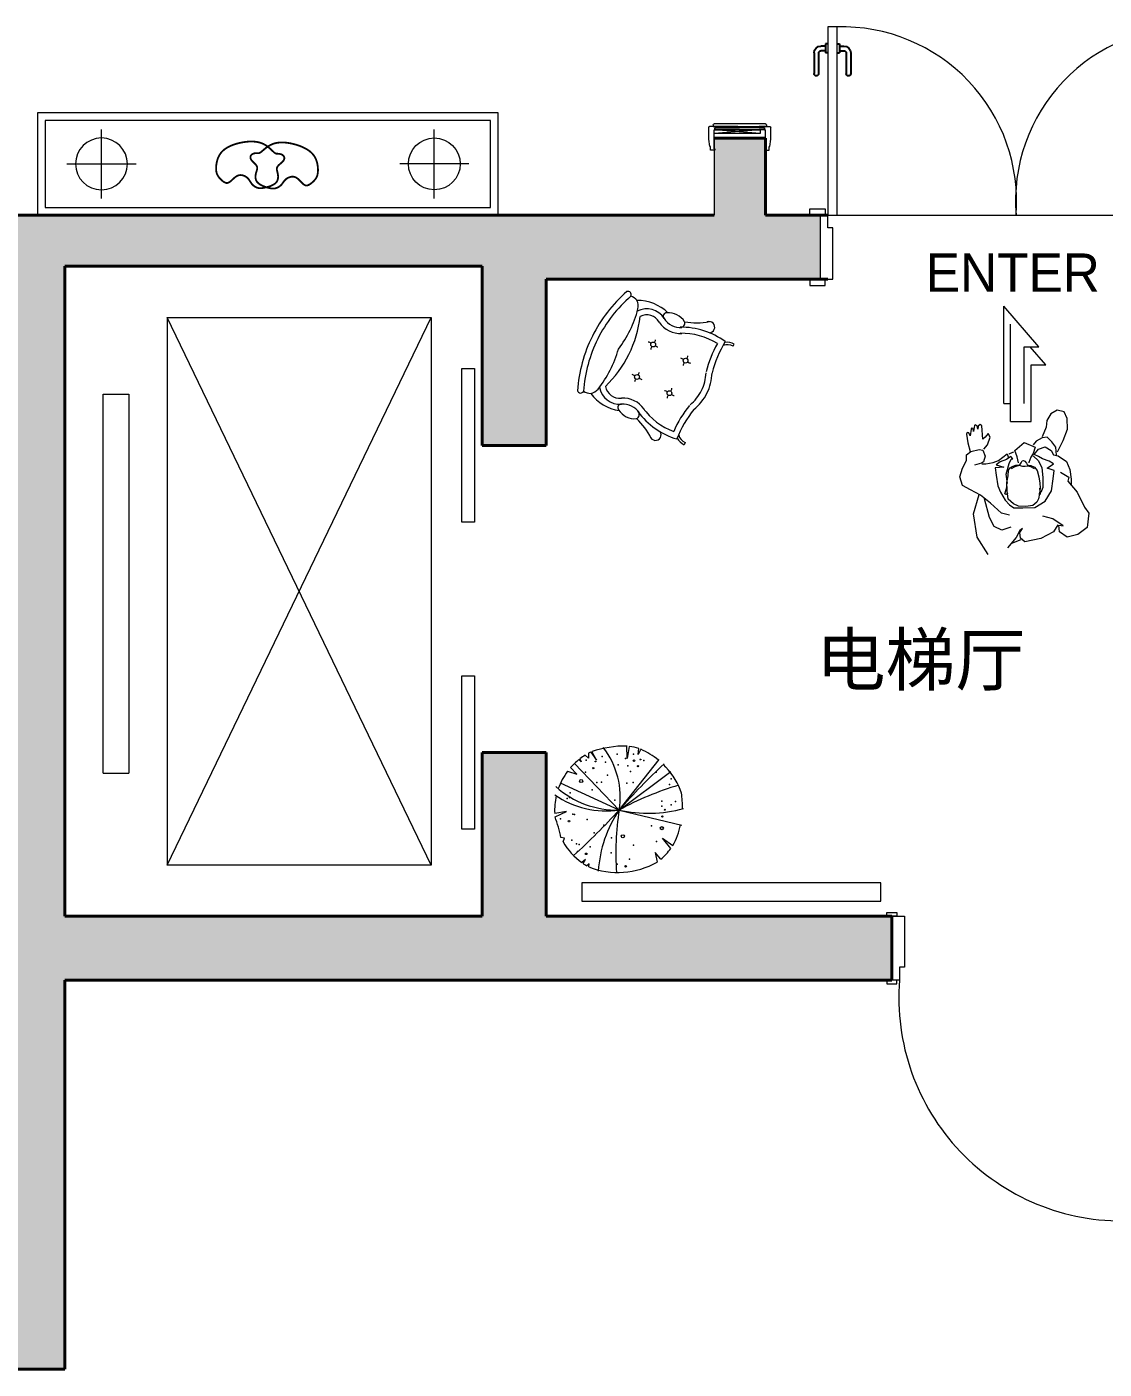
# Model space of a CAD drawing. Header units: millimetres. Extents: x -64529 to 3079702, y -28926 to 77119.
# Drawn here: x -27977 to -23769, y -25879 to -20634 of the extents above; entities that cross this region are included whole.
import ezdxf

# ---------------------------------------------------------------- set-up
doc = ezdxf.new("R2010")
doc.units = ezdxf.units.MM
doc.header["$LTSCALE"] = 10
for name, color, linetype, lineweight in [('1浅浅', 251, 'Continuous', 20), ('入户小人', 251, 'Continuous', 5), ('实创-家具', 1, 'Continuous', 5), ('平面', 45, 'Continuous', 5)]:
    doc.layers.add(name, color=color, linetype=linetype, lineweight=lineweight)
doc.layers.add('FF-FURN', color=51, linetype='Continuous')
doc.layers.add('家具内线', color=8, linetype='Continuous')
doc.styles.get("Standard").update_dxf_attribs({"font": ''})
doc.styles.add('宋体', font='', dxfattribs={"height": 2.5})
doc.styles.get('Standard').set_extended_font_data('SimSun')
doc.styles.get('宋体').set_extended_font_data('SimSun')

# ---------------------------------------------------------------- blocks, each defined once
blk = doc.blocks.new('rrewrtewt')
at = {"layer": '平面', "color": 251, "lineweight": 0}
for p, q in [((-1156061.2, 745749.2), (-1156081, 745767.5)), ((-1156061.2, 745778.9), (-1156061.2, 745749.2)), ((-1156048.1, 745785.7), (-1156014, 745737.3)), ((-1156014, 745737.3), (-1156041.3, 745788.9)), ((-1155834.5, 745748.4), (-1155838, 745823.6)), ((-1155823.1, 745819.3), (-1155834.5, 745748.4)), ((-1155770.5, 745771), (-1155766.1, 745805.7)), ((-1155755.6, 745802.2), (-1155770.5, 745771)), ((-1156184.4, 745673.1), (-1156129.5, 745656.2)), ((-1156129.5, 745656.2), (-1156166.8, 745694.8)), ((-1155882.2, 745446), (-1156144.8, 745717.9)), ((-1156105.4, 745729.1), (-1156117.8, 745741.6)), ((-1156112.2, 745746), (-1156105.4, 745729.1)), ((-1155882.2, 745446), (-1155648.3, 745742.9)), ((-1155882.2, 745446), (-1155579.3, 745672.2)), ((-1155882.2, 745446), (-1156225.7, 745603.8)), ((-1155517.6, 745545.6), (-1155523.7, 745565.8)), ((-1155517.6, 745545.6), (-1155517.6, 745545.6)), ((-1156191.5, 745438), (-1156259.7, 745425.8)), ((-1156258, 745405.6), (-1156191.5, 745438)), ((-1155882.2, 745446), (-1155514.7, 745357.7)), ((-1156202.1, 745281.4), (-1156223.6, 745283.8)), ((-1156211.1, 745259.7), (-1156202.1, 745281.4)), ((-1155578.5, 745221), (-1155627.9, 745281)), ((-1155627.9, 745281), (-1155567, 745237.3)), ((-1155638.6, 745157), (-1155670.2, 745197.1)), ((-1155670.2, 745197.1), (-1155659, 745140.9)), ((-1156078.6, 745156.4), (-1156100.5, 745137.4)), ((-1156093.6, 745132.6), (-1156078.6, 745156.4)), ((-1156058.8, 745130.8), (-1156072.4, 745119.3)), ((-1156060.2, 745112.5), (-1156058.8, 745130.8))]:
    blk.add_line(p, q, dxfattribs=at)
for centre, radius in [((-1156033.9, 745691.3), 3.9), ((-1156020.8, 745730.6), 2.76), ((-1155794.8, 745735.1), 4.6), ((-1155770.9, 745702.9), 3.9), ((-1155757.8, 745742.2), 2.76), ((-1156104.6, 745615.7), 9.2), ((-1155615.3, 745447.3), 2.76), ((-1156175.6, 745380.6), 4.6), ((-1155628.4, 745408), 3.9), ((-1155860.5, 745291.7), 9.2), ((-1155632.3, 745339.7), 9.2), ((-1156075.3, 745188.8), 4.6), ((-1155844.2, 745116.2), 4.6)]:
    blk.add_circle(centre, radius, dxfattribs=at)
for centre, radius, start, end in [((-1155882.2, 745446), 378, 121.72693, 127.47678), ((-1155882.2, 745446), 378, 116.02716, 118.25792), ((-1155840.9, 745187.4), 633.9, 89.71384, 108.42075), ((-1156345.9, 745523.2), 470.1, 350.54413, 37.95946), ((-1155882.2, 745446), 378, 72.11954, 81.00744), ((-1155932.8, 745396.4), 442.8, 50.60469, 66.41275), ((-1155882.2, 745446), 378, 143.07657, 160.66102), ((-1155882.2, 745446), 378, 128.5615, 138.83567), ((-1152767, 742682), 4164.6, 133.21672, 138.41891), ((-1155932.8, 745396.4), 442.8, 22.50201, 45.63515), ((-1154992.6, 743806.3), 1865.5, 106.85193, 118.48157), ((-1155882.2, 745446), 378, 167.34057, 183.06105), ((-1155959.1, 745965.9), 525.6, 235.23567, 278.41604), ((-1155896.2, 745976.7), 530.9, 227.78104, 271.51398), ((-1155993.8, 745463.9), 483.2, 358.66897, 9.73409), ((-1159194.6, 748481.7), 4493.1, 312.67422, 317.49589), ((-1155283.2, 745041.5), 722.8, 145.97146, 176.28868), ((-1154274.6, 745196.9), 1626.8, 171.19258, 184.12369), ((-1155710.4, 746221), 793.8, 257.49803, 285.04647), ((-1156961.2, 745141.3), 751.3, 10.93812, 20.60135), ((-1155993.8, 745463.9), 483.2, 332.02933, 347.51674), ((-1155882.2, 745446), 378, 209.52792, 234.71856), ((-1155882.2, 745446), 378, 310.12457, 323.46903), ((-1155882.2, 745446), 378, 235.99754, 239.78923), ((-1155889.1, 745544), 464.1, 248.3732, 299.72978)]:
    blk.add_arc(centre, radius, start, end, dxfattribs=at)
for p in [(-1155981.9, 745760.6), (-1155894.6, 745772.5), (-1155845.2, 745748.1), (-1155799, 745773.3), (-1156076.4, 745737.9), (-1155961.6, 745726.2), (-1155888.4, 745710), (-1155831.2, 745705.6), (-1155815.2, 745672.6), (-1155737.2, 745736), (-1156080, 745667.3), (-1156013, 745607.6), (-1155985.9, 745609.2), (-1155950.2, 745649.8), (-1155836.4, 745604.3), (-1155800.6, 745607.6), (-1155665.6, 745667.7), (-1155586.1, 745595.6), (-1155577.7, 745629.1), (-1156186.4, 745513.1), (-1156172.9, 745519.8), (-1156169.6, 745546.6), (-1156041.2, 745563.7), (-1155907.9, 745503.6), (-1155882.2, 745446), (-1155882.2, 745446), (-1155632.7, 745467.7), (-1155631.5, 745497.1), (-1155577.8, 745475.9), (-1155552.6, 745496.4), (-1156226, 745393.6), (-1156152.8, 745421.2), (-1156144.5, 745419.9), (-1156069.2, 745390), (-1155972.9, 745357.9), (-1156028.1, 745312.4), (-1155927.4, 745282.5), (-1155693.3, 745352.4), (-1156159.8, 745268.5), (-1156132.3, 745248.4), (-1156125.7, 745201.8), (-1156116, 745243.5), (-1156052.5, 745229.5), (-1155797.1, 745239.7), (-1155664, 745261.4), (-1155928.8, 745195.8), (-1155894.6, 745129.2), (-1155821.4, 745156.8)]:
    blk.add_point(p, dxfattribs=at)
blk = doc.blocks.new('fewfwfew')
at = {"layer": '家具内线'}
for p, q in [((708216.1, 17817.3), (708216.1, 17730.6)), ((708235.3, 17817.3), (708235.3, 17730.6)), ((708264.2, 17846.2), (708245, 17846.2)), ((708264.2, 17826.9), (708245, 17826.9)), ((708264.2, 17855.9), (708264.2, 17817.3)), ((708273.9, 17855.9), (708264.2, 17855.9)), ((708273.9, 17817.3), (708264.2, 17817.3)), ((708312.4, 17855.9), (708322, 17855.9)), ((708312.4, 17817.3), (708322, 17817.3)), ((708322, 17855.9), (708322, 17817.3)), ((708322, 17846.2), (708341.3, 17846.2)), ((708322, 17826.9), (708341.3, 17826.9)), ((708351, 17817.3), (708351, 17730.6)), ((708370.2, 17817.3), (708370.2, 17730.6))]:
    blk.add_line(p, q, dxfattribs=at)
for centre, radius, start, end in [((708245, 17817.3), 28.9, 90, 180), ((708245, 17817.3), 9.63, 90, 180), ((708341.3, 17817.3), 28.9, 0, 90), ((708341.3, 17817.3), 9.63, 0, 90), ((708225.7, 17730.6), 9.63, 180, 0), ((708360.6, 17730.6), 9.63, 180, 0)]:
    blk.add_arc(centre, radius, start, end, dxfattribs=at)
blk = doc.blocks.new('做成ACAD TuKuai0384')
at = {"layer": 'FF-FURN', "color": 251, "linetype": 'Continuous', "const_width": 7}
for points in [[(-6.5, 21.8), (-9.1, 29), (-11.1, 36.6), (-12.4, 44.5), (-13.2, 52.7), (-13.4, 61.3), (-13, 70.1), (-12.1, 79.1), (-10.8, 88.4), (-8.9, 97.9), (-6.6, 107.5), (-3.9, 117), (-0.8, 126.3), (2.7, 135.4), (6.5, 144.1), (10.6, 152.2), (15, 159.6), (19.6, 166.3), (24.5, 172.3), (29.6, 177.6), (34.9, 182.2), (40.4, 186.2), (46.2, 189.6), (52.3, 192.5), (58.6, 194.9), (65.1, 196.8), (71.7, 198.3), (78.4, 199.4), (85.1, 200.1), (91.6, 200.4), (97.8, 200.4), (103.6, 200), (109, 199.2), (113.9, 198.2), (118.3, 196.8), (122.2, 195.2), (125.9, 193.3), (129.2, 191.1), (132.4, 188.6), (135.4, 185.9), (138.4, 183), (141.4, 179.8), (144.4, 176.5), (147.1, 173.1), (149.6, 169.5), (151.7, 166), (153.4, 162.5), (154.5, 159), (154.9, 155.7), (154.6, 152.5), (153.6, 149.5), (152, 146.6), (149.9, 143.8), (147.5, 141), (144.8, 138.2), (141.9, 135.4), (138.8, 132.6), (135.8, 129.7), (132.9, 126.7), (130, 123.6), (127.5, 120.5), (125.2, 117.1), (123.2, 113.7), (121.7, 110.1), (120.7, 106.4), (120.3, 102.5), (120.4, 98.5), (121, 94.5), (122.1, 90.5), (123.5, 86.6), (125.3, 82.9), (127.3, 79.4), (129.6, 76.2), (132.1, 73.4), (134.8, 70.8), (137.5, 68.5), (140.3, 66.3), (143.1, 64.3), (145.9, 62.3), (148.6, 60.3), (151.1, 58.2), (153.4, 56), (155.6, 53.7), (157.6, 51.3), (159.4, 48.8), (160.9, 46.2), (162.4, 43.7), (163.6, 41.1), (164.6, 38.5), (165.5, 36), (166.2, 33.5), (166.6, 30.9), (166.9, 28.2), (167, 25.3), (166.8, 22.3), (166.5, 18.9), (165.9, 15.3), (165.1, 11.3), (164, 7), (162.8, 2.6), (161.4, -2), (159.8, -6.6), (158, -11.1), (156.2, -15.6), (154.2, -19.8), (152.1, -23.7), (149.9, -27.3), (147.5, -30.6), (145.1, -33.5), (142.4, -36.1), (139.6, -38.3), (136.6, -40.1), (133.5, -41.6), (130.1, -42.6), (126.5, -43.2), (122.9, -43.5), (119.1, -43.5), (115.4, -43.2), (111.6, -42.7), (107.9, -42), (104.4, -41.1), (100.9, -40), (97.6, -38.9), (94.4, -38), (91.3, -37.2), (88.2, -36.8), (85.1, -36.8), (82, -37.4), (78.9, -38.7), (75.7, -40.7), (72.5, -43.4), (69.2, -46.5), (66, -49.8), (62.7, -53.1), (59.4, -56.2), (56.2, -58.9), (53, -61.1), (49.9, -62.6), (46.9, -63.3), (44, -63.4), (41.3, -62.9), (38.7, -61.9), (36.5, -60.5), (34.4, -58.7), (32.7, -56.5), (31.3, -54.2), (30.2, -51.6), (29.4, -49), (28.9, -46.2), (28.5, -43.6), (28.3, -41), (28.2, -38.5), (28.2, -36.3), (28.3, -34.4), (28.4, -32.7), (28.3, -31), (28, -29.3), (27.3, -27.5), (26.2, -25.4), (24.7, -22.9), (22.4, -20), (19.6, -16.6), (16.1, -12.5), (12.3, -8), (8.3, -3), (4.2, 2.6), (0.3, 8.6), (-3.4, 15)], [(-7.6, -12.8), (-10.6, -19.8), (-13, -27.3), (-14.9, -35.1), (-16.1, -43.3), (-16.9, -51.8), (-17.1, -60.6), (-16.8, -69.7), (-16, -79), (-14.7, -88.6), (-13, -98.3), (-10.8, -108), (-8.3, -117.5), (-5.4, -126.8), (-2.1, -135.6), (1.5, -144), (5.4, -151.7), (9.6, -158.7), (14.1, -164.9), (18.8, -170.5), (23.8, -175.5), (29.1, -179.8), (34.7, -183.6), (40.6, -186.8), (46.7, -189.6), (53.1, -191.9), (59.6, -193.8), (66.2, -195.3), (72.8, -196.4), (79.3, -197.2), (85.5, -197.5), (91.4, -197.4), (96.8, -197), (101.7, -196.3), (106.2, -195.2), (110.2, -193.8), (114, -192.1), (117.4, -190.1), (120.7, -187.9), (124, -185.4), (127.1, -182.6), (130.3, -179.7), (133.4, -176.5), (136.4, -173.3), (139.1, -169.9), (141.5, -166.5), (143.3, -163.1), (144.6, -159.7), (145.2, -156.4), (145.1, -153.2), (144.3, -150.2), (142.9, -147.2), (141, -144.2), (138.8, -141.3), (136.2, -138.3), (133.5, -135.4), (130.6, -132.4), (127.8, -129.3), (125, -126.1), (122.4, -122.9), (120, -119.5), (117.9, -116.1), (116.2, -112.6), (114.9, -108.9), (114.2, -105.1), (114, -101.2), (114.4, -97.2), (115.2, -93.3), (116.5, -89.3), (118.2, -85.5), (120.2, -81.9), (122.4, -78.6), (124.9, -75.5), (127.6, -72.8), (130.4, -70.4), (133.3, -68.3), (136.2, -66.3), (139.2, -64.5), (142, -62.7), (144.8, -60.8), (147.5, -58.9), (149.9, -56.9), (152.2, -54.7), (154.4, -52.4), (156.3, -50), (158.1, -47.5), (159.6, -45.1), (161, -42.6), (162.2, -40.1), (163.2, -37.6), (164, -35.1), (164.7, -32.6), (165.1, -29.9), (165.4, -27), (165.4, -24), (165.3, -20.6), (164.9, -17), (164.3, -12.9), (163.5, -8.6), (162.6, -4.1), (161.4, 0.6), (160.1, 5.3), (158.7, 9.9), (157.1, 14.4), (155.4, 18.8), (153.5, 22.8), (151.5, 26.5), (149.4, 29.9), (147.1, 33), (144.6, 35.8), (142, 38.2), (139.1, 40.2), (136, 41.8), (132.7, 43), (129.2, 43.9), (125.6, 44.4), (121.9, 44.6), (118.1, 44.6), (114.3, 44.3), (110.6, 43.8), (107, 43.1), (103.5, 42.2), (100.1, 41.4), (96.8, 40.6), (93.7, 40), (90.5, 39.8), (87.5, 40), (84.4, 40.8), (81.4, 42.3), (78.3, 44.5), (75.3, 47.4), (72.2, 50.6), (69.2, 54.1), (66.1, 57.6), (63.1, 61), (60, 63.9), (57, 66.3), (53.9, 67.9), (51, 68.8), (48.1, 69.1), (45.3, 68.8), (42.8, 68), (40.4, 66.7), (38.3, 65), (36.4, 63), (34.9, 60.7), (33.6, 58.2), (32.7, 55.6), (31.9, 52.9), (31.4, 50.3), (31, 47.7), (30.8, 45.3), (30.7, 43.1), (30.6, 41.1), (30.6, 39.4), (30.4, 37.7), (30, 36.1), (29.2, 34.3), (28, 32.3), (26.3, 29.9), (23.9, 27.2), (20.8, 23.9), (17.1, 20.1), (13, 15.8), (8.7, 11), (4.3, 5.7), (0, 0), (-4, -6.2)]]:
    blk.add_lwpolyline(points, close=True, dxfattribs=at)
blk = doc.blocks.new('20180409.201236')
at = {"layer": '入户小人'}
for p, q in [((1727.5, 811.6), (1590.3, 971)), ((1590.3, 590.4), (1590.3, 971)), ((1727.5, 811.6), (1590.3, 971)), ((1590.3, 590.4), (1590.3, 971)), ((1616.9, 519.5), (1616.9, 900.2)), ((1616.9, 519.5), (1616.9, 900.2)), ((1670, 811.6), (1727.5, 811.6)), ((1670, 590.4), (1670, 811.6)), ((1670, 811.6), (1727.5, 811.6)), ((1670, 590.4), (1670, 811.6)), ((1754, 740.8), (1693.1, 811.6)), ((1754, 740.8), (1693.1, 811.6)), ((1696.5, 740.8), (1754, 740.8)), ((1696.5, 519.5), (1696.5, 740.8)), ((1696.5, 740.8), (1754, 740.8)), ((1696.5, 519.5), (1696.5, 740.8)), ((1590.3, 590.4), (1616.9, 590.4)), ((1590.3, 590.4), (1616.9, 590.4)), ((1773.7, 550), (1758.4, 523.9)), ((1773.7, 550), (1758.4, 523.9)), ((1798.1, 563.8), (1773.7, 550)), ((1798.1, 563.8), (1773.7, 550)), ((1825.7, 557.6), (1798.1, 563.8)), ((1825.7, 557.6), (1798.1, 563.8)), ((1837.9, 531.6), (1825.7, 557.6)), ((1837.9, 531.6), (1825.7, 557.6)), ((1839.5, 490.2), (1837.9, 531.6)), ((1839.5, 490.2), (1837.9, 531.6)), ((1447.6, 476.4), (1444.6, 470.3)), ((1447.6, 476.4), (1444.6, 470.3)), ((1453.8, 474.9), (1447.6, 476.4)), ((1453.8, 474.9), (1447.6, 476.4)), ((1458.3, 464.2), (1453.8, 474.9)), ((1458.3, 464.2), (1453.8, 474.9)), ((1462.9, 490.2), (1458.3, 464.2)), ((1462.9, 490.2), (1458.3, 464.2)), ((1464.5, 493.3), (1462.9, 490.2)), ((1464.5, 493.3), (1462.9, 490.2)), ((1470.6, 491.8), (1464.5, 493.3)), ((1470.6, 491.8), (1464.5, 493.3)), ((1472.1, 481), (1470.6, 491.8)), ((1472.1, 481), (1470.6, 491.8)), ((1475.2, 504), (1472.1, 481)), ((1475.2, 504), (1472.1, 481)), ((1478.2, 507.1), (1475.2, 504)), ((1478.2, 507.1), (1475.2, 504)), ((1485.9, 502.5), (1478.2, 507.1)), ((1485.9, 502.5), (1478.2, 507.1)), ((1489, 490.2), (1485.9, 502.5)), ((1489, 490.2), (1485.9, 502.5)), ((1490.5, 500.9), (1489, 490.2)), ((1490.5, 500.9), (1489, 490.2)), ((1498.1, 508.6), (1490.5, 500.9)), ((1498.1, 508.6), (1490.5, 500.9)), ((1504.3, 502.5), (1498.1, 508.6)), ((1504.3, 502.5), (1498.1, 508.6)), ((1508.9, 450.4), (1504.3, 502.5)), ((1508.9, 450.4), (1504.3, 502.5)), ((1528.8, 473.4), (1518, 458)), ((1528.8, 473.4), (1518, 458)), ((1536.4, 458), (1528.8, 473.4)), ((1536.4, 458), (1528.8, 473.4)), ((1616.9, 519.5), (1696.5, 519.5)), ((1616.9, 519.5), (1696.5, 519.5)), ((1755.3, 497.9), (1740, 459.6)), ((1755.3, 497.9), (1740, 459.6)), ((1758.4, 523.9), (1755.3, 497.9)), ((1758.4, 523.9), (1755.3, 497.9)), ((1822.6, 445.8), (1839.5, 490.2)), ((1822.6, 445.8), (1839.5, 490.2)), ((1444.6, 470.3), (1449.2, 436.6)), ((1444.6, 470.3), (1449.2, 436.6)), ((1449.2, 436.6), (1458.3, 402.9)), ((1449.2, 436.6), (1458.3, 402.9)), ((1518, 458), (1508.9, 450.4)), ((1518, 458), (1508.9, 450.4)), ((1511.9, 412.1), (1527.2, 428.9)), ((1511.9, 412.1), (1527.2, 428.9)), ((1527.2, 428.9), (1536.4, 458)), ((1527.2, 428.9), (1536.4, 458)), ((1632.8, 406), (1669.6, 438.1)), ((1632.8, 406), (1669.6, 438.1)), ((1669.6, 438.1), (1712.4, 419.8)), ((1669.6, 438.1), (1712.4, 419.8)), ((1717, 442.7), (1704.8, 428.9)), ((1717, 442.7), (1704.8, 428.9)), ((1712.4, 419.8), (1704.8, 395.2)), ((1712.4, 419.8), (1704.8, 395.2)), ((1740, 456.5), (1717, 442.7)), ((1740, 456.5), (1717, 442.7)), ((1726.2, 412.1), (1752.2, 421.3)), ((1726.2, 412.1), (1752.2, 421.3)), ((1759.9, 458), (1740, 456.5)), ((1759.9, 458), (1740, 456.5)), ((1752.2, 421.3), (1775.2, 406)), ((1752.2, 421.3), (1775.2, 406)), ((1778.3, 439.7), (1759.9, 458)), ((1778.3, 439.7), (1759.9, 458)), ((1793.6, 419.8), (1778.3, 439.7)), ((1793.6, 419.8), (1778.3, 439.7)), ((1796.6, 387.6), (1793.6, 419.8)), ((1796.6, 387.6), (1793.6, 419.8)), ((1799.7, 401.4), (1822.6, 445.8)), ((1799.7, 401.4), (1822.6, 445.8)), ((1429.3, 337), (1444.6, 367.7)), ((1429.3, 337), (1444.6, 367.7)), ((1444.6, 389.1), (1461.4, 402.9)), ((1444.6, 389.1), (1461.4, 402.9)), ((1444.6, 367.7), (1444.6, 389.1)), ((1444.6, 367.7), (1444.6, 389.1)), ((1461.4, 402.9), (1493.6, 410.6)), ((1461.4, 402.9), (1493.6, 410.6)), ((1493.6, 410.6), (1508.9, 407.5)), ((1493.6, 410.6), (1508.9, 407.5)), ((1508.9, 407.5), (1518, 384.5)), ((1508.9, 407.5), (1518, 384.5)), ((1518, 384.5), (1510.4, 361.5)), ((1518, 384.5), (1510.4, 361.5)), ((1548.7, 360), (1570.1, 367.7)), ((1548.7, 360), (1570.1, 367.7)), ((1570.1, 367.7), (1603.8, 393.7)), ((1570.1, 367.7), (1603.8, 393.7)), ((1600.7, 370.7), (1576.2, 361.5)), ((1600.7, 370.7), (1576.2, 361.5)), ((1617.5, 383), (1600.7, 370.7)), ((1617.5, 383), (1600.7, 370.7)), ((1603.8, 393.7), (1608.4, 378.4)), ((1603.8, 393.7), (1608.4, 378.4)), ((1611.4, 393.7), (1625.2, 399.8)), ((1611.4, 393.7), (1625.2, 399.8)), ((1611.4, 355.4), (1619.1, 372.3)), ((1611.4, 355.4), (1619.1, 372.3)), ((1625.2, 373.8), (1617.5, 383)), ((1625.2, 373.8), (1617.5, 383)), ((1619.1, 372.3), (1625.2, 373.8)), ((1619.1, 372.3), (1625.2, 373.8)), ((1625.2, 399.8), (1629.8, 401.4)), ((1625.2, 399.8), (1629.8, 401.4)), ((1642, 381.5), (1632.8, 406)), ((1642, 381.5), (1632.8, 406)), ((1648.1, 358.5), (1642, 381.5)), ((1648.1, 358.5), (1642, 381.5)), ((1662.5, 365.9), (1667.4, 367.9)), ((1662.5, 365.9), (1667.4, 367.9)), ((1667.4, 367.9), (1672.7, 365)), ((1667.4, 367.9), (1672.7, 365)), ((1695.6, 379.9), (1687.9, 360)), ((1695.6, 379.9), (1687.9, 360)), ((1704.8, 395.2), (1695.6, 379.9)), ((1704.8, 395.2), (1695.6, 379.9)), ((1704.8, 386), (1726.2, 366.1)), ((1704.8, 386), (1726.2, 366.1)), ((1709.4, 390.6), (1726.2, 412.1)), ((1709.4, 390.6), (1726.2, 412.1)), ((1726.2, 383), (1709.4, 390.6)), ((1726.2, 383), (1709.4, 390.6)), ((1741.5, 373.8), (1726.2, 383)), ((1741.5, 373.8), (1726.2, 383)), ((1767.5, 364.6), (1741.5, 373.8)), ((1767.5, 364.6), (1741.5, 373.8)), ((1775.2, 406), (1784.4, 389.1)), ((1775.2, 406), (1784.4, 389.1)), ((1784.4, 389.1), (1802.7, 386)), ((1784.4, 389.1), (1802.7, 386)), ((1802.7, 386), (1834.9, 363.1)), ((1802.7, 386), (1834.9, 363.1)), ((1418.6, 303.3), (1429.3, 337)), ((1418.6, 303.3), (1429.3, 337)), ((1502.7, 356.9), (1475.2, 349.3)), ((1502.7, 356.9), (1475.2, 349.3)), ((1510.4, 361.5), (1502.7, 356.9)), ((1510.4, 361.5), (1502.7, 356.9)), ((1504.3, 353.9), (1519.6, 353.9)), ((1504.3, 353.9), (1519.6, 353.9)), ((1519.6, 353.9), (1548.7, 360)), ((1519.6, 353.9), (1548.7, 360)), ((1590, 341.6), (1556.3, 338.6)), ((1590, 341.6), (1556.3, 338.6)), ((1556.3, 338.6), (1560.9, 309.5)), ((1556.3, 338.6), (1560.9, 309.5)), ((1576.2, 361.5), (1560.9, 350.8)), ((1576.2, 361.5), (1560.9, 350.8)), ((1560.9, 350.8), (1590, 341.6)), ((1560.9, 350.8), (1590, 341.6)), ((1599.2, 314), (1611.4, 355.4)), ((1599.2, 314), (1611.4, 355.4)), ((1606.8, 307.8), (1609.2, 329.1)), ((1606.8, 307.8), (1609.2, 329.1)), ((1609.2, 329.1), (1614.6, 339.3)), ((1609.2, 329.1), (1614.6, 339.3)), ((1614.6, 339.3), (1622.3, 344.1)), ((1614.6, 339.3), (1622.3, 344.1)), ((1633, 342.7), (1619.4, 334.9)), ((1633, 342.7), (1619.4, 334.9)), ((1622.3, 344.1), (1637.8, 349)), ((1622.3, 344.1), (1637.8, 349)), ((1650.9, 347.5), (1633, 342.7)), ((1650.9, 347.5), (1633, 342.7)), ((1637.8, 349), (1652.4, 349.9)), ((1637.8, 349), (1652.4, 349.9)), ((1664, 344.1), (1650.9, 347.5)), ((1664, 344.1), (1650.9, 347.5)), ((1652.4, 349.9), (1657.7, 358.2)), ((1652.4, 349.9), (1657.7, 358.2)), ((1657.7, 358.2), (1662.5, 365.9)), ((1657.7, 358.2), (1662.5, 365.9)), ((1674.1, 343.6), (1664, 344.1)), ((1674.1, 343.6), (1664, 344.1)), ((1672.7, 365), (1678.5, 357.2)), ((1672.7, 365), (1678.5, 357.2)), ((1683.3, 345.1), (1674.1, 343.6)), ((1683.3, 345.1), (1674.1, 343.6)), ((1678.5, 357.2), (1682.4, 349.4)), ((1678.5, 357.2), (1682.4, 349.4)), ((1682.4, 349.4), (1686.7, 349.4)), ((1682.4, 349.4), (1686.7, 349.4)), ((1695.9, 342.7), (1683.3, 345.1)), ((1695.9, 342.7), (1683.3, 345.1)), ((1686.7, 349.4), (1695.9, 348)), ((1686.7, 349.4), (1695.9, 348)), ((1687.9, 360), (1687.9, 358.5)), ((1687.9, 360), (1687.9, 358.5)), ((1695.9, 348), (1710.5, 341.2)), ((1695.9, 348), (1710.5, 341.2)), ((1710, 334.9), (1695.9, 342.7)), ((1710, 334.9), (1695.9, 342.7)), ((1710.5, 341.2), (1721.1, 328.6)), ((1710.5, 341.2), (1721.1, 328.6)), ((1721.1, 328.6), (1726.9, 303.9)), ((1721.1, 328.6), (1726.9, 303.9)), ((1726.2, 366.1), (1738.5, 338.6)), ((1726.2, 366.1), (1738.5, 338.6)), ((1738.5, 338.6), (1743, 300.3)), ((1738.5, 338.6), (1743, 300.3)), ((1759.9, 337), (1784.4, 353.9)), ((1759.9, 337), (1784.4, 353.9)), ((1787.4, 327.8), (1759.9, 337)), ((1787.4, 327.8), (1759.9, 337)), ((1784.4, 353.9), (1767.5, 364.6)), ((1784.4, 353.9), (1767.5, 364.6)), ((1782.8, 295.7), (1787.4, 327.8)), ((1782.8, 295.7), (1787.4, 327.8)), ((1811.9, 321.7), (1844.1, 301.8)), ((1811.9, 321.7), (1844.1, 301.8)), ((1834.9, 363.1), (1848.7, 332.4)), ((1834.9, 363.1), (1848.7, 332.4)), ((1848.7, 332.4), (1853.3, 294.1)), ((1848.7, 332.4), (1853.3, 294.1)), ((1429.3, 269.6), (1418.6, 303.3)), ((1429.3, 269.6), (1418.6, 303.3)), ((1459.9, 252.8), (1429.3, 269.6)), ((1459.9, 252.8), (1429.3, 269.6)), ((1560.9, 309.5), (1567, 268.1)), ((1560.9, 309.5), (1567, 268.1)), ((1567, 268.1), (1577.7, 243.6)), ((1567, 268.1), (1577.7, 243.6)), ((1593.7, 237.5), (1603.4, 266.6)), ((1593.7, 237.5), (1603.4, 266.6)), ((1605.3, 277.3), (1599.2, 314)), ((1605.3, 277.3), (1599.2, 314)), ((1601.5, 281.6), (1606.8, 307.8)), ((1601.5, 281.6), (1606.8, 307.8)), ((1603, 249.1), (1601.5, 281.6)), ((1603, 249.1), (1601.5, 281.6)), ((1726.9, 303.9), (1731.3, 278.7)), ((1726.9, 303.9), (1731.3, 278.7)), ((1731.3, 278.7), (1731.8, 260.7)), ((1731.3, 278.7), (1731.8, 260.7)), ((1743, 300.3), (1743, 262)), ((1743, 300.3), (1743, 262)), ((1776.7, 248.2), (1782.8, 295.7)), ((1776.7, 248.2), (1782.8, 295.7)), ((1844.1, 301.8), (1841, 286.5)), ((1844.1, 301.8), (1841, 286.5)), ((1841, 286.5), (1876.2, 243.6)), ((1841, 286.5), (1876.2, 243.6)), ((1853.3, 294.1), (1853.3, 271.2)), ((1853.3, 294.1), (1853.3, 271.2)), ((1499.7, 231.3), (1459.9, 252.8)), ((1499.7, 231.3), (1459.9, 252.8)), ((1472.1, 159.3), (1493.6, 234.4)), ((1472.1, 159.3), (1493.6, 234.4)), ((1537.9, 200.7), (1499.7, 231.3)), ((1537.9, 200.7), (1499.7, 231.3)), ((1534.9, 144), (1515, 217.5)), ((1534.9, 144), (1515, 217.5)), ((1577.7, 243.6), (1596.1, 212.9)), ((1577.7, 243.6), (1596.1, 212.9)), ((1598.1, 235), (1593.7, 237.5)), ((1598.1, 235), (1593.7, 237.5)), ((1596.1, 212.9), (1612.9, 194.6)), ((1596.1, 212.9), (1612.9, 194.6)), ((1605.4, 238.9), (1598.1, 235)), ((1605.4, 238.9), (1598.1, 235)), ((1607.3, 216.1), (1603, 249.1)), ((1607.3, 216.1), (1603, 249.1)), ((1627.7, 197.7), (1607.3, 216.1)), ((1627.7, 197.7), (1607.3, 216.1)), ((1726, 217.1), (1718.7, 204.5)), ((1726, 217.1), (1718.7, 204.5)), ((1729.8, 238.9), (1726, 217.1)), ((1729.8, 238.9), (1726, 217.1)), ((1726.9, 238.4), (1730.8, 234.6)), ((1726.9, 238.4), (1730.8, 234.6)), ((1731.8, 260.7), (1729.8, 238.9)), ((1731.8, 260.7), (1729.8, 238.9)), ((1730.8, 234.6), (1734.2, 237.5)), ((1730.8, 234.6), (1734.2, 237.5)), ((1734.2, 237.5), (1731.3, 259.8)), ((1734.2, 237.5), (1731.3, 259.8)), ((1743, 262), (1735.4, 242)), ((1743, 262), (1735.4, 242)), ((1752.2, 208.3), (1776.7, 248.2)), ((1752.2, 208.3), (1776.7, 248.2)), ((1876.2, 243.6), (1905.3, 185.4)), ((1876.2, 243.6), (1905.3, 185.4)), ((1485.9, 67.4), (1472.1, 159.3)), ((1485.9, 67.4), (1472.1, 159.3)), ((1580.8, 160.9), (1537.9, 200.7)), ((1580.8, 160.9), (1537.9, 200.7)), ((1612.9, 153.2), (1580.8, 160.9)), ((1612.9, 153.2), (1580.8, 160.9)), ((1612.9, 194.6), (1629.8, 182.3)), ((1612.9, 194.6), (1629.8, 182.3)), ((1648, 189.5), (1627.7, 197.7)), ((1648, 189.5), (1627.7, 197.7)), ((1629.8, 182.3), (1665, 182.3)), ((1629.8, 182.3), (1665, 182.3)), ((1676.6, 188), (1648, 189.5)), ((1676.6, 188), (1648, 189.5)), ((1665, 182.3), (1710.9, 183.8)), ((1665, 182.3), (1710.9, 183.8)), ((1703.2, 191.9), (1676.6, 188)), ((1703.2, 191.9), (1676.6, 188)), ((1718.7, 204.5), (1703.2, 191.9)), ((1718.7, 204.5), (1703.2, 191.9)), ((1710.9, 183.8), (1752.2, 208.3)), ((1710.9, 183.8), (1752.2, 208.3)), ((1905.3, 185.4), (1922.1, 160.9)), ((1905.3, 185.4), (1922.1, 160.9)), ((1922.1, 160.9), (1916, 105.7)), ((1922.1, 160.9), (1916, 105.7)), ((1553.2, 108.8), (1534.9, 144)), ((1553.2, 108.8), (1534.9, 144)), ((1582.3, 95), (1553.2, 108.8)), ((1582.3, 95), (1553.2, 108.8)), ((1617.5, 107.2), (1582.3, 95)), ((1617.5, 107.2), (1582.3, 95)), ((1781.3, 139.4), (1743, 150.1)), ((1781.3, 139.4), (1743, 150.1)), ((1822.6, 111.8), (1781.3, 139.4)), ((1822.6, 111.8), (1781.3, 139.4)), ((1801.2, 116.4), (1784.4, 88.9)), ((1801.2, 116.4), (1784.4, 88.9)), ((1807.3, 88.9), (1805.8, 114.9)), ((1805.8, 114.9), (1822.6, 111.8)), ((1807.3, 88.9), (1805.8, 114.9)), ((1805.8, 114.9), (1822.6, 111.8)), ((1916, 105.7), (1879.3, 78.1)), ((1916, 105.7), (1879.3, 78.1)), ((1528.8, 0), (1485.9, 67.4)), ((1528.8, 0), (1485.9, 67.4)), ((1639, 65.9), (1605.3, 26)), ((1639, 65.9), (1605.3, 26)), ((1657.3, 56.7), (1620.6, 42.9)), ((1657.3, 56.7), (1620.6, 42.9)), ((1652.7, 93.4), (1639, 65.9)), ((1652.7, 93.4), (1639, 65.9)), ((1652.7, 85.8), (1663.5, 101.1)), ((1663.5, 101.1), (1652.7, 93.4)), ((1652.7, 85.8), (1663.5, 101.1)), ((1663.5, 101.1), (1652.7, 93.4)), ((1655.8, 64.3), (1652.7, 85.8)), ((1655.8, 64.3), (1652.7, 85.8)), ((1672.6, 49), (1655.8, 64.3)), ((1672.6, 49), (1655.8, 64.3)), ((1735.4, 62.8), (1672.6, 49)), ((1735.4, 62.8), (1672.6, 49)), ((1784.4, 88.9), (1735.4, 62.8)), ((1784.4, 88.9), (1735.4, 62.8)), ((1837.9, 67.4), (1807.3, 88.9)), ((1837.9, 67.4), (1807.3, 88.9)), ((1879.3, 78.1), (1837.9, 67.4)), ((1879.3, 78.1), (1837.9, 67.4))]:
    blk.add_line(p, q, dxfattribs=at)
at = {"layer": '入户小人', "insert": (1965.4, 1026.5), "char_height": 150, "width": 1965.401, "attachment_point": 9}
blk.add_mtext('\\fﾺￚￌﾣﾤ|b0|i0|c134|p2;ENTER', dxfattribs=at)
blk = doc.blocks.new('20180421.165617')
at = {"layer": '实创-家具', "color": 251}
for p, q in [((0, 227, 0), (0, 23, 0)), ((5, 232, 0), (12, 232, 0)), ((12, 132.5, 0), (12, 247, 0)), ((12, 232, 0), (12, 203, 0)), ((12, 232, 0), (12, 210, 0)), ((12, 225, 0), (12, 47, 0)), ((62, 250, 0), (15, 250, 0)), ((17.5, 127.5, 0), (17.5, 225, 0)), ((24.5, 225, 0), (17.5, 225, 0)), ((17.5, 47, 0), (17.5, 225, 0)), ((17.5, 225, 0), (25, 225, 0)), ((17.5, 225, 0), (25, 225, 0)), ((24.5, 225, 0), (17.5, 225, 0)), ((17.5, 205, 0), (17.5, 225, 0)), ((17.5, 225, 0), (25, 225, 0)), ((17.5, 205, 0), (17.5, 225, 0)), ((17.5, 222, 0), (17.5, 125.5, 0)), ((17.5, 222, 0), (17.5, 125.5, 0)), ((17.5, 222, 0), (17.5, 203, 0)), ((17.5, 222, 0), (17.5, 203, 0)), ((25, 225, 0), (18, 225, 0)), ((102, 228, 0), (24.5, 228, 0)), ((24.5, 225, 0), (24.5, 228, 0)), ((24.5, 225, 0), (24.5, 228, 0)), ((25, 43, 0), (40, 228, 0)), ((40, 43, 0), (25, 228, 0)), ((25, 223, 0), (25, 228, 0)), ((40, 228, 0), (25, 228, 0)), ((25, 228, 0), (25, 43, 0)), ((25, 25, 0), (25, 225, 0)), ((40, 43, 0), (40, 228, 0)), ((59, 22, 0), (59, 228, 0)), ((92, 246, 0), (62, 250, 0)), ((62, 228, 0), (102, 228, 0)), ((92, 243, 0), (92, 246, 0)), ((107, 243, 0), (92, 243, 0)), ((102, 228, 0), (102, 225, 0)), ((102, 225, 0), (107, 225, 0)), ((107, 225, 0), (107, 243, 0)), ((12, 210, 0), (13.3, 205, 0)), ((12, 210, 0), (12, 203, 0)), ((12, 203.5, 0), (12, 210, 0)), ((12, 210, 0), (13.3, 205, 0)), ((12, 210, 0), (12, 203, 0)), ((12, 203, 0), (17.5, 203, 0)), ((17.5, 203, 0), (12, 203, 0)), ((17.5, 203, 0), (12, 203, 0)), ((12, 203, 0), (12, 203, 0)), ((12, 203, 0), (17.5, 203, 0)), ((17.5, 205, 0), (13.3, 205, 0)), ((17.5, 205, 0), (13.3, 205, 0)), ((17.5, 203, 0), (17.5, 210, 0)), ((17.5, 205, 0), (17.5, 203, 0)), ((17.5, 205, 0), (17.5, 203, 0)), ((5, 18, 0), (12, 18, 0)), ((12, 40, 0), (12, 47, 0)), ((12, 47, 0), (17.5, 47, 0)), ((12, 18, 0), (12, 47, 0)), ((17.5, 47, 0), (12, 47, 0)), ((17.5, 47, 0), (12, 47, 0)), ((12, 47, 0), (12, 47, 0)), ((12, 40, 0), (12, 47, 0)), ((12, 47, 0), (17.5, 47, 0)), ((12, 46.5, 0), (12, 40, 0)), ((12, 40, 0), (13.3, 45, 0)), ((12, 40, 0), (13.3, 45, 0)), ((12, 40, 0), (12, 3, 0)), ((12, 18, 0), (12, 40, 0)), ((17.5, 45, 0), (13.3, 45, 0)), ((17.5, 45, 0), (13.3, 45, 0)), ((62, 0, 0), (15, 0, 0)), ((17.5, 45, 0), (17.5, 47, 0)), ((17.5, 47, 0), (17.5, 40, 0)), ((17.5, 28, 0), (17.5, 47, 0)), ((17.5, 28, 0), (17.5, 47, 0)), ((17.5, 45, 0), (17.5, 47, 0)), ((17.5, 45, 0), (17.5, 25, 0)), ((17.5, 45, 0), (17.5, 25, 0)), ((17.5, 25, 0), (25, 25, 0)), ((24.5, 25, 0), (17.5, 25, 0)), ((17.5, 25, 0), (25, 25, 0)), ((24.5, 25, 0), (24.5, 22, 0)), ((102, 22, 0), (24.5, 22, 0)), ((25, 43, 0), (40, 43, 0)), ((92, 4, 0), (62, 0, 0)), ((107, 7, 0), (92, 7, 0)), ((92, 7, 0), (92, 4, 0)), ((102, 22, 0), (102, 25, 0)), ((102, 25, 0), (107, 25, 0)), ((107, 25, 0), (107, 7, 0))]:
    blk.add_line(p, q, dxfattribs=at)
for centre, radius, start, end in [((5, 227, 0), 5, 90, 180), ((15, 247, 0), 3, 90, 180), ((5, 23, 0), 5, 180, 270), ((15, 3, 0), 3, 180, 270)]:
    blk.add_arc(centre, radius, start, end, dxfattribs=at)
blk.add_point((59, 39.9, 0), dxfattribs=at)

msp = doc.modelspace()

# ---------------------------------------------------------------- hatches: boundary and pattern name
at = {"layer": '1浅浅'}
h = msp.add_hatch(color=251, dxfattribs=at)
h.dxf.hatch_style = 1
h.paths.add_polyline_path([(-24878, -21369.2), (-24918.3, -21369.2), (-25092, -21369.2), (-25092, -21115.8), (-25094.9, -21115.8), (-25094.9, -21110.9), (-25092, -21110.9), (-25092, -21069.2), (-25292, -21069.2), (-25292, -21110.9), (-25289.1, -21110.9), (-25289.1, -21115.8), (-25292, -21115.8), (-25291.9, -21369.2), (-27828, -21369.3), (-27828, -21569.2), (-26198, -21569.2), (-26198, -22269.2), (-25948, -22269.2), (-25948, -21619.2), (-24918.3, -21619.2), (-24918.3, -21619.2), (-24878, -21619.2)])
h = msp.add_hatch(color=251, dxfattribs=at)
h.dxf.hatch_style = 1
h.paths.add_polyline_path([(-35588, -25149.2), (-35338, -25149.2), (-35338, -25629.2), (-28078, -25629.2), (-28078, -21569.2), (-28078, -21369.2), (-27828, -21369.2), (-27828, -25879.2), (-35588, -25879.2)])
h = msp.add_hatch(color=251, dxfattribs=at)
h.dxf.hatch_style = 1
h.paths.add_polyline_path([(-24598, -24109.2), (-25948, -24109.2), (-25948, -23469.2), (-26198, -23469.2), (-26198, -24109.2), (-27828, -24109.2), (-27828, -24359.2), (-24598, -24359.2)])

# ---------------------------------------------------------------- linework, layer by layer
at = {"layer": '1浅浅', "color": 251, "linetype": 'Continuous'}
for p, q in [((-27685.2, -21304.2), (-27685.2, -21034.2)), ((-26385.2, -21304.2), (-26385.2, -21034.2)), ((-27820.2, -21169.2), (-27550.2, -21169.2)), ((-26250.2, -21169.2), (-26520.2, -21169.2))]:
    msp.add_line(p, q, dxfattribs=at)
at = {"layer": '1浅浅', "color": 251, "lineweight": 40}
for p, q in [((-25292, -21069.2), (-25092, -21069.2)), ((-25092, -21069.2), (-25092, -21369.2)), ((-28668, -21369.2), (-27935.3, -21369.3)), ((-27935.3, -21369.3), (-25291.9, -21369.2)), ((-25291.9, -21369.2), (-25292, -21369.2)), ((-25092, -21369.2), (-24848, -21369.2)), ((-27828, -21569.2), (-27828, -24109.2)), ((-27828, -21569.2), (-26198, -21569.2)), ((-26198, -21569.2), (-26198, -22269.2)), ((-25948, -21619.2), (-24848, -21619.2)), ((-25948, -21619.2), (-25948, -22269.2)), ((-26198, -22269.2), (-25948, -22269.2)), ((-26198, -23469.2), (-25948, -23469.2)), ((-26198, -23469.2), (-26198, -24109.2)), ((-25948, -23469.2), (-25948, -24109.2)), ((-27828, -24109.2), (-26198, -24109.2)), ((-25948, -24109.2), (-24598, -24109.2)), ((-24598, -24109.2), (-24598, -24359.2)), ((-27828, -24359.2), (-24598, -24359.2)), ((-27828, -24359.2), (-27828, -25879.2)), ((-35588, -25879.2), (-27828, -25879.2)), ((-35588, -25879.2), (-27828, -25879.2))]:
    msp.add_line(p, q, dxfattribs=at)
at = {"layer": '1浅浅', "color": 251}
msp.add_line((-25292, -21069.2), (-25292, -21369.2), dxfattribs=at)
at = {"layer": '1浅浅', "color": 251, "lineweight": 0}
for p, q in [((-24848, -21369.2), (-23378, -21369.6)), ((-25218.1, -21881.4), (-25213.4, -21873.2)), ((-25405.4, -22257.8), (-25409.1, -22266.5))]:
    msp.add_line(p, q, dxfattribs=at)
at = {"layer": '1浅浅', "color": 251, "ltscale": 0.1}
for p, q in [((-27428, -23909.2), (-26398, -21769.2)), ((-26398, -23909.2), (-27428, -21769.2))]:
    msp.add_line(p, q, dxfattribs=at)
at = {"layer": '1浅浅', "color": 251, "lineweight": 5}
for p, q in [((-27428, -21769.2), (-27428, -23909.2)), ((-27428, -23909.2), (-26398, -21769.2)), ((-26398, -23909.2), (-27428, -21769.2)), ((-27678, -22069.2), (-27578, -22069.2)), ((-27678, -23550.1), (-27578, -23550.1))]:
    msp.add_line(p, q, dxfattribs=at)
at = {"layer": '1浅浅', "color": 251, "lineweight": 15}
for points in [[(-24848, -21369.6), (-24812.1, -21369.4), (-24812.1, -20633.7), (-24848, -20633.9)], [(-26278, -21969.2), (-26228, -21969.2), (-26228, -22569.2), (-26278, -22569.2)], [(-26278, -23169.2), (-26228, -23169.2), (-26228, -23769.2), (-26278, -23769.2)], [(-25808.3, -24049.9), (-24641.6, -24049.9), (-24641.6, -23978.4), (-25808.3, -23978.4)]]:
    msp.add_lwpolyline(points, close=True, dxfattribs=at)
at = {"layer": '1浅浅', "color": 251, "lineweight": 20}
for points in [[(-27935.2, -21369.2), (-26135.2, -21369.2), (-26135.2, -20969.2), (-27935.2, -20969.2)], [(-27905.2, -21339.2), (-26165.2, -21339.2), (-26165.2, -20999.2), (-27905.2, -20999.2)]]:
    msp.add_lwpolyline(points, close=True, dxfattribs=at)
at = {"layer": '1浅浅', "color": 251}
for points in [[(-24858, -21344.2), (-24858, -21369.2), (-24918.3, -21369.2), (-24918.3, -21344.2)], [(-24828, -21419.2), (-24848, -21419.2), (-24848, -21369.2), (-24878, -21369.2), (-24878, -21619.2), (-24828, -21619.2)], [(-24858, -21644.2), (-24858, -21619.2), (-24918.3, -21619.2), (-24918.3, -21644.2)], [(-24578, -24094.1), (-24578, -24109.1), (-24618, -24109.1), (-24618, -24094.1)], [(-24548, -24308.9), (-24568, -24308.9), (-24568, -24358.9), (-24598, -24358.9), (-24598, -24109.1), (-24548, -24109.1)], [(-24578, -24373.9), (-24578, -24358.9), (-24618, -24358.9), (-24618, -24373.9)]]:
    msp.add_lwpolyline(points, close=True, dxfattribs=at)
at = {"layer": '1浅浅', "color": 251, "lineweight": 5}
for points in [[(-27428, -21769.2), (-26398, -21769.2), (-26398, -23909.2), (-27428, -23909.2)], [(-27678, -23550.1), (-27678, -22069.2)], [(-27578, -22069.2), (-27578, -23550.1)]]:
    msp.add_lwpolyline(points, dxfattribs=at)
at = {"layer": '1浅浅', "color": 251, "lineweight": 20}
msp.add_circle((-26385.2, -21169.2), 101.3, dxfattribs=at)
at = {"layer": '1浅浅', "color": 251, "lineweight": 0}
for centre in [(-25530.5, -21875.1), (-25403.7, -21938.2), (-25593.6, -22001.9), (-25466.8, -22065)]:
    msp.add_circle(centre, 9.44, dxfattribs=at)
at = {"layer": '1浅浅', "color": 251, "lineweight": 9}
for centre, radius, start, end in [((-24792.5, -21315.3), 681.7, 355.4309, 91.6501), ((-23433.5, -21315.3), 681.7, 88.3499, 184.5691), ((-23699, -24428.1), 871.8, 175.4309, 271.6501)]:
    msp.add_arc(centre, radius, start, end, dxfattribs=at)
at = {"layer": '1浅浅', "color": 251, "lineweight": 15, "ltscale": 50}
for centre, radius, start, end in [((-25267.3, -22090), 558.2, 130.9159, 153.7039), ((-25628.4, -21680), 12.6, 332.38, 111.0466), ((-25640.3, -21743.3), 62, 40.8799, 68.1507), ((-25591.7, -21873.7), 170.9, 45.8037, 90.5919), ((-25635.5, -21724.3), 47.2, 345.5313, 27.0491), ((-26018.6, -21625.4), 442.9, 322.7682, 345.5313), ((-25555, -21815), 79.3, 31.905, 117.9516), ((-25470.2, -21825.6), 74.4, 32.2391, 95.241), ((-25424.5, -21733.8), 74.4, 211.8605, 274.8624), ((-25420.5, -22098.8), 291.3, 53.8109, 90.9182), ((-25359.9, -21517.2), 272.9, 260.0152, 280.3717), ((-25311.5, -21807.2), 21.6, 270.7252, 110.7546), ((-25268.7, -22092.7), 558.2, 153.3976, 176.1857), ((-24885.2, -22089.6), 427.8, 148.1333, 166.0241), ((-26092.5, -21773.8), 442.9, 321.5703, 344.3333), ((-25492.8, -21979.5), 192.8, 333.5508, 357.9593), ((-25813.5, -22052.1), 12.6, 196.0549, 334.7216), ((-25770.1, -22004.4), 62, 238.9508, 266.2216), ((-25636.9, -21964.5), 170.9, 216.5097, 261.2978), ((-25661.5, -22029.1), 79.3, 189.15, 275.1966), ((-25492.8, -21979.5), 192.8, 309.1422, 333.5508), ((-25601.9, -22090.5), 74.4, 211.8605, 274.8624), ((-25647.6, -22182.3), 74.4, 32.2391, 95.241), ((-25038.5, -22397.7), 427.8, 141.0774, 158.9682), ((-25781.4, -22364.4), 272.9, 26.7298, 47.0863), ((-25354.1, -21965.2), 291.3, 216.1834, 253.2907), ((-25520.9, -22228.1), 21.6, 196.3469, 36.3764)]:
    msp.add_arc(centre, radius, start, end, dxfattribs=at)
at = {"layer": '1浅浅', "color": 251, "lineweight": 0}
for centre, radius, start, end in [((-25267.3, -22090.1), 534.7, 130.8822, 153.7104), ((-26033.1, -21710.7), 455.7, 333.5508, 353.1339), ((-25555.4, -21815.8), 56.5, 30.2661, 116.5477), ((-25477.8, -21764.6), 13.1, 86.2026, 220.899), ((-25424.8, -21734.3), 97.3, 213.0406, 273.6971), ((-25423, -21791.1), 16.6, 262.5372, 18.1511), ((-25268.6, -22092.7), 534.7, 153.3911, 176.2194), ((-25551.2, -21882.2), 16.7, 42.8659, 84.2356), ((-25537.7, -21854.4), 16.7, 312.8659, 354.2356), ((-25420.5, -22098.8), 267.7, 58.1158, 90.9182), ((-24888, -22093.1), 449.6, 150.4733, 165.6691), ((-25239.8, -21919.7), 53.4, 60.4083, 101.4899), ((-26033.1, -21710.7), 455.7, 313.9676, 333.5508), ((-25523.4, -21895.8), 16.7, 132.8659, 174.2356), ((-25509.8, -21867.9), 16.7, 222.8659, 264.2356), ((-25410.9, -21917.5), 16.7, 312.8659, 354.2356), ((-25239.8, -21919.7), 44, 60.4083, 112.2437), ((-25424.4, -21945.3), 16.7, 42.8659, 84.2356), ((-25396.5, -21958.9), 16.7, 132.8659, 174.2356), ((-25383, -21931), 16.7, 222.8659, 264.2356), ((-25614.3, -22009.1), 16.7, 42.8659, 84.2356), ((-25586.5, -22022.6), 16.7, 132.8659, 174.2356), ((-25600.8, -21981.2), 16.7, 312.8659, 354.2356), ((-25572.9, -21994.7), 16.7, 222.8659, 264.2356), ((-25492.8, -21979.5), 169.2, 333.5508, 357.9593), ((-25782.5, -22019.7), 47.2, 280.0524, 321.5703), ((-25661.2, -22028.4), 56.5, 190.5538, 276.8354), ((-25487.5, -22072.2), 16.7, 42.8659, 84.2356), ((-25459.6, -22085.7), 16.7, 132.8659, 174.2356), ((-25474, -22044.3), 16.7, 312.8659, 354.2356), ((-25446.1, -22057.8), 16.7, 222.8659, 264.2356), ((-25492.8, -21979.5), 169.2, 309.1422, 333.5508), ((-25655.2, -22121.1), 13.1, 86.2026, 220.899), ((-25647.3, -22181.7), 97.3, 33.4044, 94.0609), ((-25354.1, -21965.2), 267.7, 216.1834, 248.9857), ((-25037.4, -22393.4), 449.6, 141.4324, 156.6282), ((-25601, -22148.8), 16.6, 288.9505, 44.5643), ((-25388, -22217.4), 53.4, 205.6116, 246.6932), ((-25388, -22217.4), 44, 194.8579, 246.6932)]:
    msp.add_arc(centre, radius, start, end, dxfattribs=at)
at = {"layer": '1浅浅', "color": 251, "lineweight": 20, "extrusion": (0, 0, -1)}
msp.add_ellipse((-27685.2, -21169.2), major_axis=(-71.6, 71.6), ratio=1, start_param=2.356194490192264, end_param=8.63937979737185, dxfattribs=at)

# ---------------------------------------------------------------- block references
at = {"layer": '1浅浅', "color": 251, "lineweight": 0, "xscale": -0.9310247721150517, "yscale": 0.9310247721150517, "zscale": 0.9310247721175844}
msp.add_blockref('fewfwfew', (634608.4, -37324.1), dxfattribs=at)
at = {"layer": '1浅浅', "color": 251, "xscale": -0.970873783895513, "yscale": 0.970873783895513, "zscale": 0.9708737838970849, "rotation": 90}
msp.add_blockref('20180421.165617', (-25070.6, -21011.9, 0), dxfattribs=at)
at = {"layer": '1浅浅', "color": 251, "linetype": 'Continuous', "rotation": 270}
msp.add_blockref('做成ACAD TuKuai0384', (-27040, -21098.7), dxfattribs=at)
at = {"layer": '1浅浅', "color": 251}
msp.add_blockref('20180409.201236', (-25751, -22695.6), dxfattribs=at)
at = {"layer": '1浅浅', "color": 251, "lineweight": 40, "xscale": 0.666399999987334, "yscale": 0.666399999987334, "zscale": 0.666399999987334}
msp.add_blockref('rrewrtewt', (744616.7, -520459.3), dxfattribs=at)

# ---------------------------------------------------------------- texts
at = {"layer": '1浅浅', "color": 251, "lineweight": 5, "style": '宋体'}
msp.add_text('电梯厅', height=200, dxfattribs=at).set_placement((-24895.4, -23206.3))

doc.saveas('drawing.dxf')
